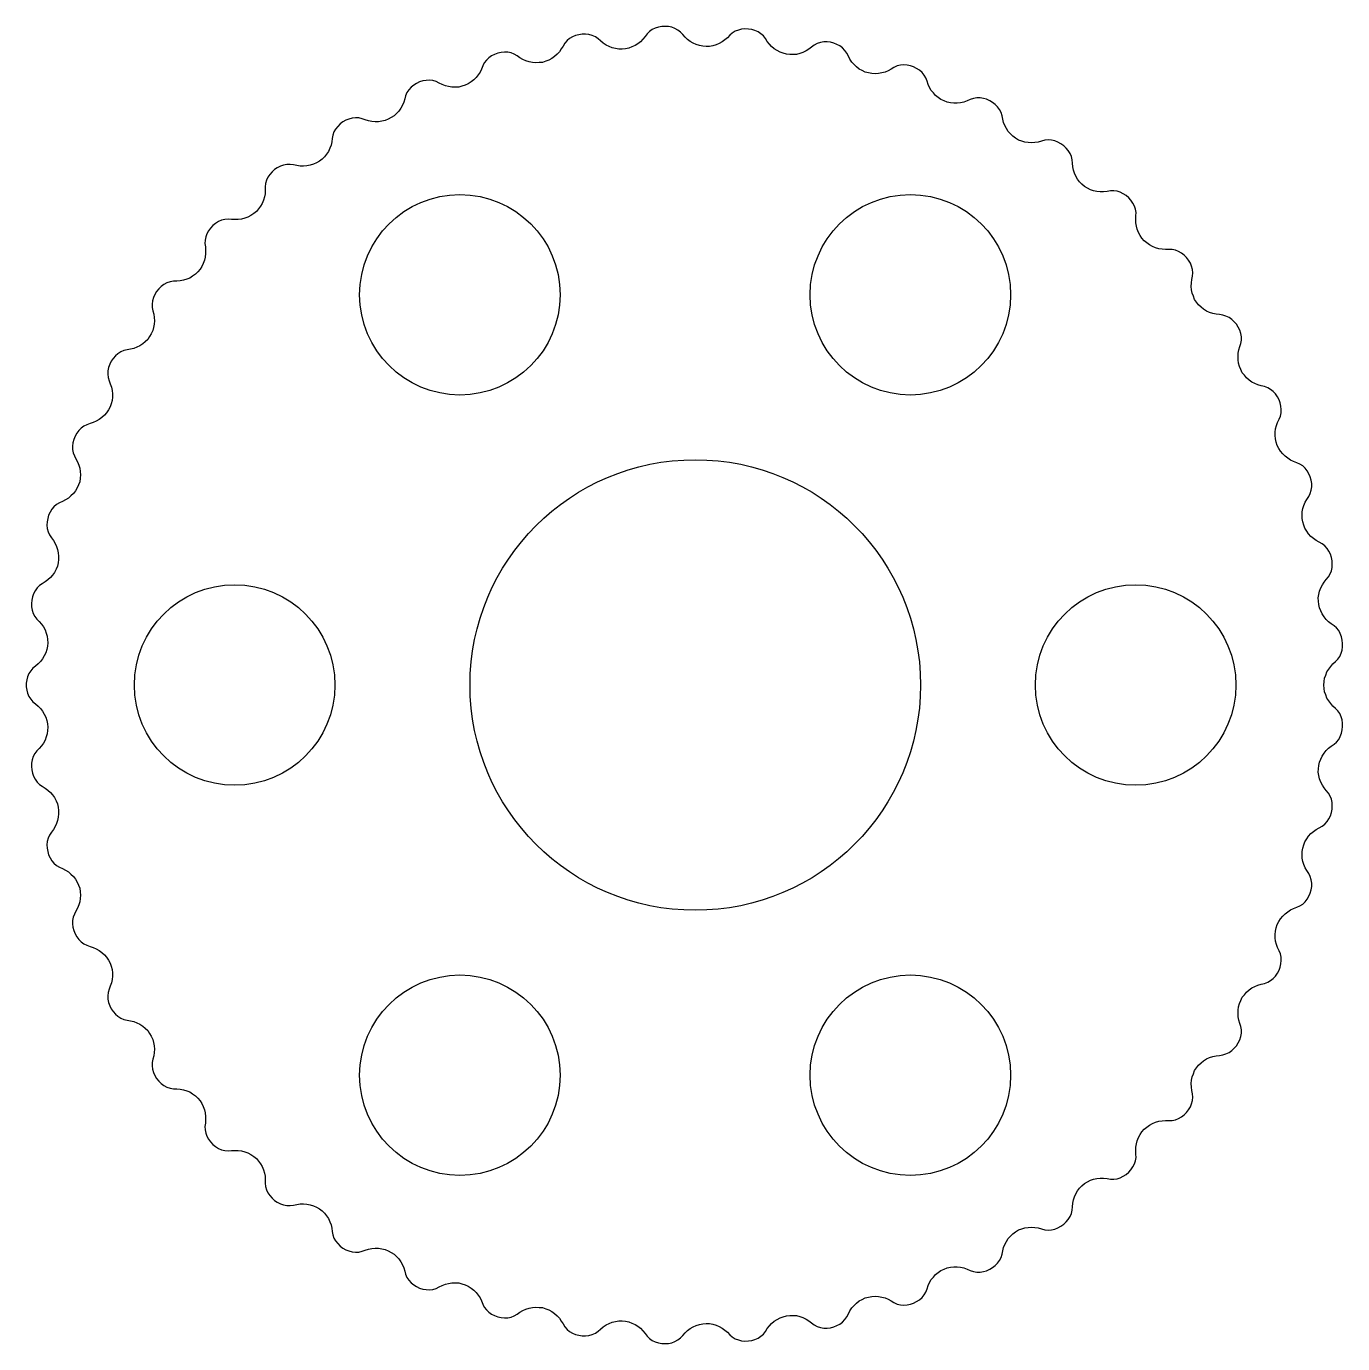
# Model space of a CAD drawing. Header units: millimetres. Extents: x -29.2 to 29.2, y -29.2 to 29.2.
import ezdxf

# ---------------------------------------------------------------- set-up
doc = ezdxf.new("R2010")
doc.units = ezdxf.units.MM

msp = doc.modelspace()

# ---------------------------------------------------------------- linework, layer by layer
msp.add_lwpolyline([(28.35, 0), (28.371, 0.149), (28.391, 0.297), (28.437, 0.439), (28.493, 0.578), (28.571, 0.706), (28.659, 0.827), (28.76, 0.938), (28.87, 1.04), (28.975, 1.147), (29.06, 1.27), (29.123, 1.406), (29.166, 1.55), (29.188, 1.698), (29.191, 1.848), (29.175, 1.997), (29.141, 2.143), (29.087, 2.283), (29.014, 2.414), (28.921, 2.531), (28.808, 2.63), (28.686, 2.717), (28.568, 2.81), (28.461, 2.914), (28.364, 3.029), (28.283, 3.155), (28.218, 3.289), (28.168, 3.43), (28.131, 3.574), (28.121, 3.724), (28.11, 3.874), (28.138, 4.021), (28.167, 4.168), (28.224, 4.307), (28.291, 4.441), (28.373, 4.566), (28.466, 4.684), (28.561, 4.8), (28.638, 4.928), (28.691, 5.068), (28.722, 5.215), (28.732, 5.365), (28.723, 5.514), (28.694, 5.661), (28.648, 5.804), (28.583, 5.939), (28.5, 6.064), (28.399, 6.175), (28.28, 6.266), (28.149, 6.338), (28.018, 6.412), (27.895, 6.497), (27.781, 6.594), (27.678, 6.704), (27.594, 6.827), (27.517, 6.955), (27.463, 7.094), (27.422, 7.239), (27.393, 7.385), (27.392, 7.535), (27.396, 7.684), (27.428, 7.831), (27.472, 7.974), (27.532, 8.111), (27.606, 8.241), (27.687, 8.368), (27.755, 8.501), (27.798, 8.645), (27.818, 8.793), (27.816, 8.943), (27.794, 9.091), (27.753, 9.236), (27.695, 9.374), (27.619, 9.503), (27.527, 9.621), (27.418, 9.724), (27.293, 9.807), (27.156, 9.868), (27.016, 9.921), (26.88, 9.985), (26.752, 10.063), (26.632, 10.152), (26.529, 10.261), (26.428, 10.372), (26.356, 10.503), (26.286, 10.636), (26.241, 10.778), (26.21, 10.924), (26.192, 11.072), (26.196, 11.222), (26.216, 11.37), (26.252, 11.516), (26.304, 11.656), (26.367, 11.793), (26.425, 11.931), (26.459, 12.077), (26.467, 12.226), (26.453, 12.375), (26.419, 12.522), (26.367, 12.662), (26.297, 12.795), (26.211, 12.917), (26.109, 13.027), (25.993, 13.122), (25.863, 13.197), (25.722, 13.247), (25.576, 13.282), (25.432, 13.323), (25.293, 13.378), (25.159, 13.446), (25.038, 13.535), (24.923, 13.631), (24.828, 13.746), (24.732, 13.862), (24.67, 13.999), (24.61, 14.136), (24.573, 14.28), (24.549, 14.428), (24.545, 14.577), (24.556, 14.727), (24.585, 14.874), (24.626, 15.018), (24.671, 15.161), (24.695, 15.309), (24.693, 15.459), (24.667, 15.607), (24.621, 15.749), (24.557, 15.885), (24.477, 16.011), (24.38, 16.126), (24.27, 16.227), (24.147, 16.313), (24.012, 16.378), (23.868, 16.419), (23.719, 16.438), (23.57, 16.456), (23.424, 16.488), (23.281, 16.533), (23.146, 16.6), (23.019, 16.678), (22.903, 16.772), (22.794, 16.874), (22.707, 16.996), (22.62, 17.118), (22.565, 17.257), (22.512, 17.398), (22.486, 17.545), (22.471, 17.694), (22.475, 17.844), (22.494, 17.993), (22.522, 18.14), (22.536, 18.289), (22.523, 18.438), (22.487, 18.584), (22.429, 18.722), (22.354, 18.852), (22.263, 18.971), (22.158, 19.078), (22.039, 19.17), (21.91, 19.245), (21.771, 19.301), (21.624, 19.332), (21.475, 19.337), (21.325, 19.334), (21.175, 19.342), (21.026, 19.364), (20.882, 19.405), (20.745, 19.463), (20.612, 19.532), (20.492, 19.62), (20.381, 19.722), (20.278, 19.829), (20.199, 19.957), (20.121, 20.085), (20.073, 20.227), (20.034, 20.371), (20.012, 20.52), (20.008, 20.669), (20.014, 20.819), (20.017, 20.969), (19.995, 21.117), (19.947, 21.259), (19.879, 21.393), (19.793, 21.516), (19.693, 21.627), (19.578, 21.724), (19.453, 21.806), (19.318, 21.871), (19.175, 21.916), (19.027, 21.937), (18.877, 21.932), (18.729, 21.91), (18.58, 21.893), (18.43, 21.89), (18.28, 21.906), (18.135, 21.941), (17.991, 21.984), (17.86, 22.056), (17.731, 22.132), (17.617, 22.227), (17.514, 22.336), (17.418, 22.451), (17.345, 22.581), (17.282, 22.717), (17.235, 22.859), (17.207, 23.007), (17.191, 23.156), (17.179, 23.305), (17.147, 23.452), (17.09, 23.59), (17.011, 23.718), (16.916, 23.833), (16.806, 23.936), (16.685, 24.023), (16.553, 24.094), (16.413, 24.148), (16.267, 24.181), (16.117, 24.192), (15.968, 24.178), (15.823, 24.139), (15.678, 24.1), (15.531, 24.073), (15.381, 24.063), (15.232, 24.073), (15.083, 24.092), (14.941, 24.14), (14.8, 24.189), (14.674, 24.271), (14.551, 24.356), (14.442, 24.458), (14.345, 24.572), (14.261, 24.695), (14.19, 24.828), (14.138, 24.968), (14.1, 25.113), (14.07, 25.26), (14.028, 25.404), (13.961, 25.538), (13.873, 25.66), (13.769, 25.767), (13.651, 25.86), (13.522, 25.936), (13.385, 25.996), (13.241, 26.038), (13.093, 26.06), (12.943, 26.06), (12.795, 26.036), (12.654, 25.985), (12.516, 25.926), (12.375, 25.876), (12.229, 25.84), (12.08, 25.825), (11.931, 25.822), (11.782, 25.842), (11.636, 25.87), (11.497, 25.928), (11.359, 25.986), (11.238, 26.074), (11.12, 26.167), (11.019, 26.277), (10.927, 26.394), (10.852, 26.524), (10.791, 26.661), (10.741, 26.803), (10.688, 26.943), (10.612, 27.072), (10.516, 27.187), (10.403, 27.286), (10.278, 27.368), (10.143, 27.434), (10.001, 27.482), (9.854, 27.512), (9.705, 27.522), (9.555, 27.511), (9.41, 27.476), (9.272, 27.416), (9.143, 27.34), (9.011, 27.268), (8.874, 27.209), (8.729, 27.168), (8.582, 27.142), (8.433, 27.133), (8.284, 27.143), (8.137, 27.171), (7.992, 27.207), (7.858, 27.274), (7.724, 27.341), (7.608, 27.436), (7.497, 27.536), (7.401, 27.652), (7.318, 27.777), (7.248, 27.909), (7.181, 28.044), (7.097, 28.168), (6.993, 28.275), (6.873, 28.365), (6.741, 28.437), (6.602, 28.491), (6.456, 28.527), (6.307, 28.544), (6.157, 28.542), (6.009, 28.52), (5.866, 28.475), (5.733, 28.406), (5.613, 28.317), (5.493, 28.226), (5.367, 28.145), (5.232, 28.08), (5.091, 28.031), (4.946, 27.993), (4.797, 27.983), (4.647, 27.981), (4.499, 28), (4.354, 28.038), (4.212, 28.083), (4.082, 28.157), (3.955, 28.237), (3.841, 28.335), (3.739, 28.444), (3.649, 28.564), (3.566, 28.689), (3.474, 28.807), (3.362, 28.907), (3.236, 28.988), (3.099, 29.049), (2.955, 29.091), (2.807, 29.115), (2.657, 29.12), (2.508, 29.105), (2.362, 29.071), (2.223, 29.016), (2.095, 28.938), (1.982, 28.839), (1.877, 28.732), (1.765, 28.633), (1.643, 28.546), (1.512, 28.474), (1.376, 28.41), (1.229, 28.377), (1.083, 28.345), (0.934, 28.346), (0.784, 28.354), (0.638, 28.381), (0.495, 28.428), (0.358, 28.487), (0.229, 28.563), (0.11, 28.655), (0.001, 28.758), (-0.098, 28.87), (-0.2, 28.98), (-0.317, 29.073), (-0.45, 29.144), (-0.591, 29.194), (-0.737, 29.224), (-0.887, 29.235), (-1.037, 29.228), (-1.184, 29.201), (-1.327, 29.155), (-1.462, 29.089), (-1.584, 29.003), (-1.69, 28.897), (-1.781, 28.778), (-1.876, 28.662), (-1.982, 28.555), (-2.099, 28.462), (-2.224, 28.38), (-2.361, 28.319), (-2.5, 28.264), (-2.648, 28.241), (-2.796, 28.218), (-2.945, 28.228), (-3.094, 28.245), (-3.238, 28.283), (-3.379, 28.335), (-3.511, 28.406), (-3.635, 28.49), (-3.751, 28.585), (-3.863, 28.685), (-3.986, 28.77), (-4.123, 28.831), (-4.268, 28.87), (-4.417, 28.888), (-4.566, 28.887), (-4.715, 28.866), (-4.86, 28.827), (-4.998, 28.77), (-5.127, 28.694), (-5.244, 28.6), (-5.342, 28.487), (-5.421, 28.359), (-5.497, 28.23), (-5.584, 28.108), (-5.684, 27.996), (-5.794, 27.895), (-5.917, 27.81), (-6.048, 27.738), (-6.188, 27.685), (-6.33, 27.637), (-6.479, 27.624), (-6.629, 27.611), (-6.777, 27.63), (-6.925, 27.654), (-7.066, 27.704), (-7.203, 27.766), (-7.332, 27.842), (-7.456, 27.927), (-7.585, 28.003), (-7.725, 28.055), (-7.873, 28.083), (-8.022, 28.089), (-8.172, 28.075), (-8.318, 28.042), (-8.459, 27.991), (-8.592, 27.922), (-8.715, 27.836), (-8.824, 27.734), (-8.915, 27.615), (-8.983, 27.481), (-9.04, 27.342), (-9.107, 27.208), (-9.186, 27.081), (-9.279, 26.964), (-9.384, 26.857), (-9.504, 26.767), (-9.63, 26.687), (-9.765, 26.624), (-9.909, 26.581), (-10.053, 26.542), (-10.203, 26.537), (-10.353, 26.536), (-10.5, 26.562), (-10.645, 26.6), (-10.785, 26.654), (-10.92, 26.72), (-11.055, 26.785), (-11.198, 26.828), (-11.347, 26.845), (-11.497, 26.839), (-11.645, 26.813), (-11.788, 26.768), (-11.924, 26.705), (-12.051, 26.626), (-12.166, 26.53), (-12.267, 26.419), (-12.35, 26.294), (-12.408, 26.157), (-12.449, 26.012), (-12.493, 25.869), (-12.551, 25.73), (-12.623, 25.6), (-12.707, 25.475), (-12.811, 25.368), (-12.92, 25.264), (-13.046, 25.186), (-13.178, 25.114), (-13.316, 25.058), (-13.462, 25.024), (-13.609, 24.999), (-13.759, 24.998), (-13.908, 25.012), (-14.055, 25.042), (-14.198, 25.087), (-14.339, 25.137), (-14.485, 25.17), (-14.635, 25.177), (-14.784, 25.16), (-14.929, 25.122), (-15.068, 25.065), (-15.198, 24.991), (-15.318, 24.901), (-15.425, 24.796), (-15.517, 24.678), (-15.59, 24.547), (-15.64, 24.406), (-15.666, 24.258), (-15.688, 24.11), (-15.722, 23.964), (-15.772, 23.823), (-15.833, 23.686), (-15.919, 23.563), (-16.007, 23.442), (-16.121, 23.344), (-16.235, 23.247), (-16.366, 23.175), (-16.502, 23.113), (-16.644, 23.067), (-16.791, 23.038), (-16.94, 23.028), (-17.09, 23.034), (-17.238, 23.055), (-17.385, 23.087), (-17.533, 23.11), (-17.683, 23.106), (-17.83, 23.078), (-17.971, 23.028), (-18.105, 22.96), (-18.229, 22.875), (-18.341, 22.775), (-18.439, 22.662), (-18.521, 22.537), (-18.585, 22.401), (-18.625, 22.257), (-18.639, 22.108), (-18.64, 21.958), (-18.651, 21.808), (-18.676, 21.661), (-18.715, 21.516), (-18.776, 21.379), (-18.848, 21.248), (-18.94, 21.13), (-19.034, 21.014), (-19.154, 20.924), (-19.275, 20.835), (-19.41, 20.771), (-19.549, 20.715), (-19.695, 20.682), (-19.843, 20.662), (-19.993, 20.659), (-20.143, 20.669), (-20.292, 20.679), (-20.442, 20.666), (-20.586, 20.627), (-20.723, 20.566), (-20.851, 20.487), (-20.967, 20.392), (-21.07, 20.284), (-21.158, 20.163), (-21.23, 20.031), (-21.283, 19.891), (-21.314, 19.744), (-21.318, 19.595), (-21.301, 19.446), (-21.287, 19.296), (-21.289, 19.146), (-21.304, 18.997), (-21.339, 18.851), (-21.391, 18.712), (-21.457, 18.577), (-21.537, 18.452), (-21.637, 18.34), (-21.738, 18.229), (-21.864, 18.147), (-21.989, 18.065), (-22.129, 18.011), (-22.272, 17.966), (-22.419, 17.939), (-22.568, 17.926), (-22.718, 17.919), (-22.866, 17.897), (-23.008, 17.848), (-23.14, 17.776), (-23.26, 17.687), (-23.368, 17.583), (-23.462, 17.466), (-23.54, 17.338), (-23.601, 17.201), (-23.643, 17.057), (-23.663, 16.909), (-23.657, 16.759), (-23.626, 16.612), (-23.59, 16.467), (-23.567, 16.319), (-23.558, 16.169), (-23.566, 16.019), (-23.596, 15.873), (-23.634, 15.728), (-23.699, 15.594), (-23.773, 15.463), (-23.86, 15.342), (-23.966, 15.237), (-24.077, 15.136), (-24.205, 15.058), (-24.338, 14.99), (-24.479, 14.939), (-24.624, 14.902), (-24.772, 14.876), (-24.918, 14.843), (-25.056, 14.785), (-25.182, 14.704), (-25.295, 14.605), (-25.394, 14.493), (-25.478, 14.368), (-25.545, 14.234), (-25.594, 14.092), (-25.624, 13.946), (-25.633, 13.796), (-25.617, 13.647), (-25.575, 13.503), (-25.52, 13.364), (-25.473, 13.221), (-25.44, 13.075), (-25.422, 12.926), (-25.428, 12.777), (-25.438, 12.627), (-25.483, 12.484), (-25.529, 12.341), (-25.602, 12.211), (-25.685, 12.086), (-25.78, 11.972), (-25.891, 11.871), (-26.011, 11.782), (-26.141, 11.708), (-26.279, 11.648), (-26.421, 11.601), (-26.564, 11.555), (-26.698, 11.488), (-26.818, 11.398), (-26.923, 11.291), (-27.012, 11.171), (-27.084, 11.04), (-27.14, 10.9), (-27.177, 10.755), (-27.195, 10.606), (-27.193, 10.457), (-27.167, 10.309), (-27.116, 10.168), (-27.044, 10.036), (-26.975, 9.903), (-26.919, 9.764), (-26.876, 9.62), (-26.856, 9.472), (-26.846, 9.323), (-26.862, 9.174), (-26.88, 9.025), (-26.936, 8.886), (-26.991, 8.746), (-27.071, 8.62), (-27.16, 8.5), (-27.266, 8.394), (-27.381, 8.298), (-27.507, 8.217), (-27.64, 8.149), (-27.777, 8.087), (-27.906, 8.011), (-28.02, 7.913), (-28.116, 7.799), (-28.195, 7.671), (-28.257, 7.535), (-28.3, 7.391), (-28.325, 7.243), (-28.331, 7.094), (-28.317, 6.944), (-28.28, 6.799), (-28.22, 6.662), (-28.137, 6.537), (-28.049, 6.416), (-27.97, 6.288), (-27.904, 6.153), (-27.859, 6.01), (-27.828, 5.864), (-27.814, 5.715), (-27.814, 5.566), (-27.84, 5.419), (-27.866, 5.271), (-27.93, 5.135), (-27.994, 5), (-28.083, 4.879), (-28.18, 4.765), (-28.291, 4.664), (-28.412, 4.576), (-28.539, 4.496), (-28.662, 4.411), (-28.769, 4.306), (-28.856, 4.184), (-28.925, 4.051), (-28.975, 3.91), (-29.007, 3.763), (-29.019, 3.614), (-29.013, 3.464), (-28.986, 3.316), (-28.939, 3.174), (-28.87, 3.041), (-28.778, 2.923), (-28.674, 2.815), (-28.576, 2.701), (-28.489, 2.579), (-28.419, 2.446), (-28.366, 2.307), (-28.323, 2.163), (-28.305, 2.015), (-28.3, 1.865), (-28.308, 1.717), (-28.344, 1.571), (-28.382, 1.426), (-28.451, 1.293), (-28.527, 1.164), (-28.619, 1.046), (-28.725, 0.94), (-28.839, 0.842), (-28.954, 0.746), (-29.054, 0.635), (-29.132, 0.507), (-29.19, 0.369), (-29.229, 0.224), (-29.248, 0.075), (-29.248, -0.075), (-29.229, -0.224), (-29.19, -0.369), (-29.132, -0.507), (-29.054, -0.635), (-28.954, -0.746), (-28.839, -0.842), (-28.725, -0.94), (-28.619, -1.046), (-28.527, -1.164), (-28.451, -1.293), (-28.382, -1.426), (-28.344, -1.571), (-28.308, -1.717), (-28.3, -1.865), (-28.305, -2.015), (-28.323, -2.163), (-28.366, -2.307), (-28.419, -2.446), (-28.489, -2.579), (-28.576, -2.701), (-28.674, -2.815), (-28.778, -2.923), (-28.87, -3.041), (-28.939, -3.174), (-28.986, -3.316), (-29.013, -3.464), (-29.019, -3.614), (-29.007, -3.763), (-28.975, -3.91), (-28.925, -4.051), (-28.856, -4.184), (-28.769, -4.306), (-28.662, -4.411), (-28.539, -4.496), (-28.412, -4.576), (-28.291, -4.664), (-28.18, -4.765), (-28.083, -4.879), (-27.994, -5), (-27.93, -5.135), (-27.866, -5.271), (-27.84, -5.419), (-27.814, -5.566), (-27.814, -5.715), (-27.828, -5.864), (-27.859, -6.01), (-27.904, -6.153), (-27.97, -6.288), (-28.049, -6.416), (-28.137, -6.537), (-28.22, -6.662), (-28.28, -6.799), (-28.317, -6.944), (-28.331, -7.094), (-28.325, -7.243), (-28.3, -7.391), (-28.257, -7.535), (-28.195, -7.671), (-28.116, -7.799), (-28.02, -7.913), (-27.906, -8.011), (-27.777, -8.087), (-27.64, -8.149), (-27.507, -8.217), (-27.381, -8.298), (-27.266, -8.394), (-27.16, -8.5), (-27.071, -8.62), (-26.991, -8.746), (-26.936, -8.886), (-26.88, -9.025), (-26.862, -9.174), (-26.846, -9.323), (-26.856, -9.472), (-26.876, -9.62), (-26.919, -9.764), (-26.975, -9.903), (-27.044, -10.036), (-27.116, -10.168), (-27.167, -10.309), (-27.193, -10.457), (-27.195, -10.606), (-27.177, -10.755), (-27.14, -10.9), (-27.084, -11.04), (-27.012, -11.171), (-26.923, -11.291), (-26.818, -11.398), (-26.698, -11.488), (-26.564, -11.555), (-26.421, -11.601), (-26.279, -11.648), (-26.141, -11.708), (-26.011, -11.782), (-25.891, -11.871), (-25.78, -11.972), (-25.685, -12.086), (-25.602, -12.211), (-25.529, -12.341), (-25.483, -12.484), (-25.438, -12.627), (-25.428, -12.777), (-25.422, -12.926), (-25.44, -13.075), (-25.473, -13.221), (-25.52, -13.364), (-25.575, -13.503), (-25.617, -13.647), (-25.633, -13.796), (-25.624, -13.946), (-25.594, -14.092), (-25.545, -14.234), (-25.478, -14.368), (-25.394, -14.493), (-25.295, -14.605), (-25.182, -14.704), (-25.056, -14.785), (-24.918, -14.843), (-24.772, -14.876), (-24.624, -14.902), (-24.479, -14.939), (-24.338, -14.99), (-24.205, -15.058), (-24.077, -15.136), (-23.966, -15.237), (-23.86, -15.342), (-23.773, -15.463), (-23.699, -15.594), (-23.634, -15.728), (-23.596, -15.873), (-23.566, -16.019), (-23.558, -16.169), (-23.567, -16.319), (-23.59, -16.467), (-23.626, -16.612), (-23.657, -16.759), (-23.663, -16.909), (-23.643, -17.057), (-23.601, -17.201), (-23.54, -17.338), (-23.462, -17.466), (-23.368, -17.583), (-23.26, -17.687), (-23.14, -17.776), (-23.008, -17.848), (-22.866, -17.897), (-22.718, -17.919), (-22.568, -17.926), (-22.419, -17.939), (-22.272, -17.966), (-22.129, -18.011), (-21.989, -18.065), (-21.864, -18.147), (-21.738, -18.229), (-21.637, -18.34), (-21.537, -18.452), (-21.457, -18.577), (-21.391, -18.712), (-21.339, -18.851), (-21.304, -18.997), (-21.289, -19.146), (-21.287, -19.296), (-21.301, -19.446), (-21.318, -19.595), (-21.314, -19.744), (-21.283, -19.891), (-21.23, -20.031), (-21.158, -20.163), (-21.07, -20.284), (-20.967, -20.392), (-20.851, -20.487), (-20.723, -20.566), (-20.586, -20.627), (-20.442, -20.666), (-20.292, -20.679), (-20.143, -20.669), (-19.993, -20.659), (-19.843, -20.662), (-19.695, -20.682), (-19.549, -20.715), (-19.41, -20.771), (-19.275, -20.835), (-19.154, -20.924), (-19.034, -21.014), (-18.94, -21.13), (-18.848, -21.248), (-18.776, -21.379), (-18.715, -21.516), (-18.676, -21.661), (-18.651, -21.808), (-18.64, -21.958), (-18.639, -22.108), (-18.625, -22.257), (-18.585, -22.401), (-18.521, -22.537), (-18.439, -22.662), (-18.341, -22.775), (-18.229, -22.875), (-18.105, -22.96), (-17.971, -23.028), (-17.83, -23.078), (-17.683, -23.106), (-17.533, -23.11), (-17.385, -23.087), (-17.238, -23.055), (-17.09, -23.034), (-16.94, -23.028), (-16.791, -23.038), (-16.644, -23.067), (-16.502, -23.113), (-16.366, -23.175), (-16.235, -23.247), (-16.121, -23.344), (-16.007, -23.442), (-15.919, -23.563), (-15.833, -23.686), (-15.772, -23.823), (-15.722, -23.964), (-15.688, -24.11), (-15.666, -24.258), (-15.64, -24.406), (-15.59, -24.547), (-15.517, -24.678), (-15.425, -24.796), (-15.318, -24.901), (-15.198, -24.991), (-15.068, -25.065), (-14.929, -25.122), (-14.784, -25.16), (-14.635, -25.177), (-14.485, -25.17), (-14.339, -25.137), (-14.198, -25.087), (-14.055, -25.042), (-13.908, -25.012), (-13.759, -24.998), (-13.609, -24.999), (-13.462, -25.024), (-13.316, -25.058), (-13.178, -25.114), (-13.046, -25.186), (-12.92, -25.264), (-12.811, -25.368), (-12.707, -25.475), (-12.623, -25.6), (-12.551, -25.73), (-12.493, -25.869), (-12.449, -26.012), (-12.408, -26.157), (-12.35, -26.294), (-12.267, -26.419), (-12.166, -26.53), (-12.051, -26.626), (-11.924, -26.705), (-11.788, -26.768), (-11.645, -26.813), (-11.497, -26.839), (-11.347, -26.845), (-11.198, -26.828), (-11.055, -26.785), (-10.92, -26.72), (-10.785, -26.654), (-10.645, -26.6), (-10.5, -26.562), (-10.353, -26.536), (-10.203, -26.537), (-10.053, -26.542), (-9.909, -26.581), (-9.765, -26.624), (-9.63, -26.687), (-9.504, -26.767), (-9.384, -26.857), (-9.279, -26.964), (-9.186, -27.081), (-9.107, -27.208), (-9.04, -27.342), (-8.983, -27.481), (-8.915, -27.615), (-8.824, -27.734), (-8.715, -27.836), (-8.592, -27.922), (-8.459, -27.991), (-8.318, -28.042), (-8.172, -28.075), (-8.022, -28.089), (-7.873, -28.083), (-7.725, -28.055), (-7.585, -28.003), (-7.456, -27.927), (-7.332, -27.842), (-7.203, -27.766), (-7.066, -27.704), (-6.925, -27.654), (-6.777, -27.63), (-6.629, -27.611), (-6.479, -27.624), (-6.33, -27.637), (-6.188, -27.685), (-6.048, -27.738), (-5.917, -27.81), (-5.794, -27.895), (-5.684, -27.996), (-5.584, -28.108), (-5.497, -28.23), (-5.421, -28.359), (-5.342, -28.487), (-5.244, -28.6), (-5.127, -28.694), (-4.998, -28.77), (-4.86, -28.827), (-4.715, -28.866), (-4.566, -28.887), (-4.417, -28.888), (-4.268, -28.87), (-4.123, -28.831), (-3.986, -28.77), (-3.863, -28.685), (-3.751, -28.585), (-3.635, -28.49), (-3.511, -28.406), (-3.379, -28.335), (-3.238, -28.283), (-3.094, -28.245), (-2.945, -28.228), (-2.796, -28.218), (-2.648, -28.241), (-2.5, -28.264), (-2.361, -28.319), (-2.224, -28.38), (-2.099, -28.462), (-1.982, -28.555), (-1.876, -28.662), (-1.781, -28.778), (-1.69, -28.897), (-1.584, -29.003), (-1.462, -29.089), (-1.327, -29.155), (-1.184, -29.201), (-1.037, -29.228), (-0.887, -29.235), (-0.737, -29.224), (-0.591, -29.194), (-0.45, -29.144), (-0.317, -29.073), (-0.2, -28.98), (-0.098, -28.87), (0.001, -28.758), (0.11, -28.655), (0.229, -28.563), (0.358, -28.487), (0.495, -28.428), (0.638, -28.381), (0.784, -28.354), (0.934, -28.346), (1.083, -28.345), (1.229, -28.377), (1.376, -28.41), (1.512, -28.474), (1.643, -28.546), (1.765, -28.633), (1.877, -28.732), (1.982, -28.839), (2.095, -28.938), (2.223, -29.016), (2.362, -29.071), (2.508, -29.105), (2.657, -29.12), (2.807, -29.115), (2.955, -29.091), (3.099, -29.049), (3.236, -28.988), (3.362, -28.907), (3.474, -28.807), (3.566, -28.689), (3.649, -28.564), (3.739, -28.444), (3.841, -28.335), (3.955, -28.237), (4.082, -28.157), (4.212, -28.083), (4.354, -28.038), (4.499, -28), (4.647, -27.981), (4.797, -27.983), (4.946, -27.993), (5.091, -28.031), (5.232, -28.08), (5.367, -28.145), (5.493, -28.226), (5.613, -28.317), (5.733, -28.406), (5.866, -28.475), (6.009, -28.52), (6.157, -28.542), (6.307, -28.544), (6.456, -28.527), (6.602, -28.491), (6.741, -28.437), (6.873, -28.365), (6.993, -28.275), (7.097, -28.168), (7.181, -28.044), (7.248, -27.909), (7.318, -27.777), (7.401, -27.652), (7.497, -27.536), (7.608, -27.436), (7.724, -27.341), (7.858, -27.274), (7.992, -27.207), (8.137, -27.171), (8.284, -27.143), (8.433, -27.133), (8.582, -27.142), (8.729, -27.168), (8.874, -27.209), (9.011, -27.268), (9.143, -27.34), (9.272, -27.416), (9.41, -27.476), (9.555, -27.511), (9.705, -27.522), (9.854, -27.512), (10.001, -27.482), (10.143, -27.434), (10.278, -27.368), (10.403, -27.286), (10.516, -27.187), (10.612, -27.072), (10.688, -26.943), (10.741, -26.803), (10.791, -26.661), (10.852, -26.524), (10.927, -26.394), (11.019, -26.277), (11.12, -26.167), (11.238, -26.074), (11.359, -25.986), (11.497, -25.928), (11.636, -25.87), (11.782, -25.842), (11.931, -25.822), (12.08, -25.825), (12.229, -25.84), (12.375, -25.876), (12.516, -25.926), (12.654, -25.985), (12.795, -26.036), (12.943, -26.06), (13.093, -26.06), (13.241, -26.038), (13.385, -25.996), (13.522, -25.936), (13.651, -25.86), (13.769, -25.767), (13.873, -25.66), (13.961, -25.538), (14.028, -25.404), (14.07, -25.26), (14.1, -25.113), (14.138, -24.968), (14.19, -24.828), (14.261, -24.695), (14.345, -24.572), (14.442, -24.458), (14.551, -24.356), (14.674, -24.271), (14.8, -24.189), (14.941, -24.14), (15.083, -24.092), (15.232, -24.073), (15.381, -24.063), (15.531, -24.073), (15.678, -24.1), (15.823, -24.139), (15.968, -24.178), (16.117, -24.192), (16.267, -24.181), (16.413, -24.148), (16.553, -24.094), (16.685, -24.023), (16.806, -23.936), (16.916, -23.833), (17.011, -23.718), (17.09, -23.59), (17.147, -23.452), (17.179, -23.305), (17.191, -23.156), (17.207, -23.007), (17.235, -22.859), (17.282, -22.717), (17.345, -22.581), (17.418, -22.451), (17.514, -22.336), (17.617, -22.227), (17.731, -22.132), (17.86, -22.056), (17.991, -21.984), (18.135, -21.941), (18.28, -21.906), (18.43, -21.89), (18.58, -21.893), (18.729, -21.91), (18.877, -21.932), (19.027, -21.937), (19.175, -21.916), (19.318, -21.871), (19.453, -21.806), (19.578, -21.724), (19.693, -21.627), (19.793, -21.516), (19.879, -21.393), (19.947, -21.259), (19.995, -21.117), (20.017, -20.969), (20.014, -20.819), (20.008, -20.669), (20.012, -20.52), (20.034, -20.371), (20.073, -20.227), (20.121, -20.085), (20.199, -19.957), (20.278, -19.829), (20.381, -19.722), (20.492, -19.62), (20.612, -19.532), (20.745, -19.463), (20.882, -19.405), (21.026, -19.364), (21.175, -19.342), (21.325, -19.334), (21.475, -19.337), (21.624, -19.332), (21.771, -19.301), (21.91, -19.245), (22.039, -19.17), (22.158, -19.078), (22.263, -18.971), (22.354, -18.852), (22.429, -18.722), (22.487, -18.584), (22.523, -18.438), (22.536, -18.289), (22.522, -18.14), (22.494, -17.993), (22.475, -17.844), (22.471, -17.694), (22.486, -17.545), (22.512, -17.398), (22.565, -17.257), (22.62, -17.118), (22.707, -16.996), (22.794, -16.874), (22.903, -16.772), (23.019, -16.678), (23.146, -16.6), (23.281, -16.533), (23.424, -16.488), (23.57, -16.456), (23.719, -16.438), (23.868, -16.419), (24.012, -16.378), (24.147, -16.313), (24.27, -16.227), (24.38, -16.126), (24.477, -16.011), (24.557, -15.885), (24.621, -15.749), (24.667, -15.607), (24.693, -15.459), (24.695, -15.309), (24.671, -15.161), (24.626, -15.018), (24.585, -14.874), (24.556, -14.727), (24.545, -14.577), (24.549, -14.428), (24.573, -14.28), (24.61, -14.136), (24.67, -13.999), (24.732, -13.862), (24.828, -13.746), (24.923, -13.631), (25.038, -13.535), (25.159, -13.446), (25.293, -13.378), (25.432, -13.323), (25.576, -13.282), (25.722, -13.247), (25.863, -13.197), (25.993, -13.122), (26.109, -13.027), (26.211, -12.917), (26.297, -12.795), (26.367, -12.662), (26.419, -12.522), (26.453, -12.375), (26.467, -12.226), (26.459, -12.077), (26.425, -11.931), (26.367, -11.793), (26.304, -11.656), (26.252, -11.516), (26.216, -11.37), (26.196, -11.222), (26.192, -11.072), (26.21, -10.924), (26.241, -10.778), (26.286, -10.636), (26.356, -10.503), (26.428, -10.372), (26.529, -10.261), (26.632, -10.152), (26.752, -10.063), (26.88, -9.985), (27.016, -9.921), (27.156, -9.868), (27.293, -9.807), (27.418, -9.724), (27.527, -9.621), (27.619, -9.503), (27.695, -9.374), (27.753, -9.236), (27.794, -9.091), (27.816, -8.943), (27.818, -8.793), (27.798, -8.645), (27.755, -8.501), (27.687, -8.368), (27.606, -8.241), (27.532, -8.111), (27.472, -7.974), (27.428, -7.831), (27.396, -7.684), (27.392, -7.535), (27.393, -7.385), (27.422, -7.239), (27.463, -7.094), (27.517, -6.955), (27.594, -6.827), (27.678, -6.704), (27.781, -6.594), (27.895, -6.497), (28.018, -6.412), (28.149, -6.338), (28.28, -6.266), (28.399, -6.175), (28.5, -6.064), (28.583, -5.939), (28.648, -5.804), (28.694, -5.661), (28.723, -5.514), (28.732, -5.365), (28.722, -5.215), (28.691, -5.068), (28.638, -4.928), (28.561, -4.8), (28.466, -4.684), (28.373, -4.566), (28.291, -4.441), (28.224, -4.307), (28.167, -4.168), (28.138, -4.021), (28.11, -3.874), (28.121, -3.724), (28.131, -3.574), (28.168, -3.43), (28.218, -3.289), (28.283, -3.155), (28.364, -3.029), (28.461, -2.914), (28.568, -2.81), (28.686, -2.717), (28.808, -2.63), (28.921, -2.531), (29.014, -2.414), (29.087, -2.283), (29.141, -2.143), (29.175, -1.997), (29.191, -1.848), (29.188, -1.698), (29.166, -1.55), (29.123, -1.406), (29.06, -1.27), (28.975, -1.147), (28.87, -1.04), (28.76, -0.938), (28.659, -0.827), (28.571, -0.706), (28.493, -0.578), (28.437, -0.439), (28.391, -0.297), (28.371, -0.149), (28.35, 0)], close=True)
for centre, radius in [((-10, 17.321), 4.45), ((10, 17.321), 4.45), ((0.45, 0), 10), ((-20, 0), 4.45), ((20, 0), 4.45), ((-10, -17.321), 4.45), ((10, -17.321), 4.45)]:
    msp.add_circle(centre, radius)

doc.saveas('drawing.dxf')
